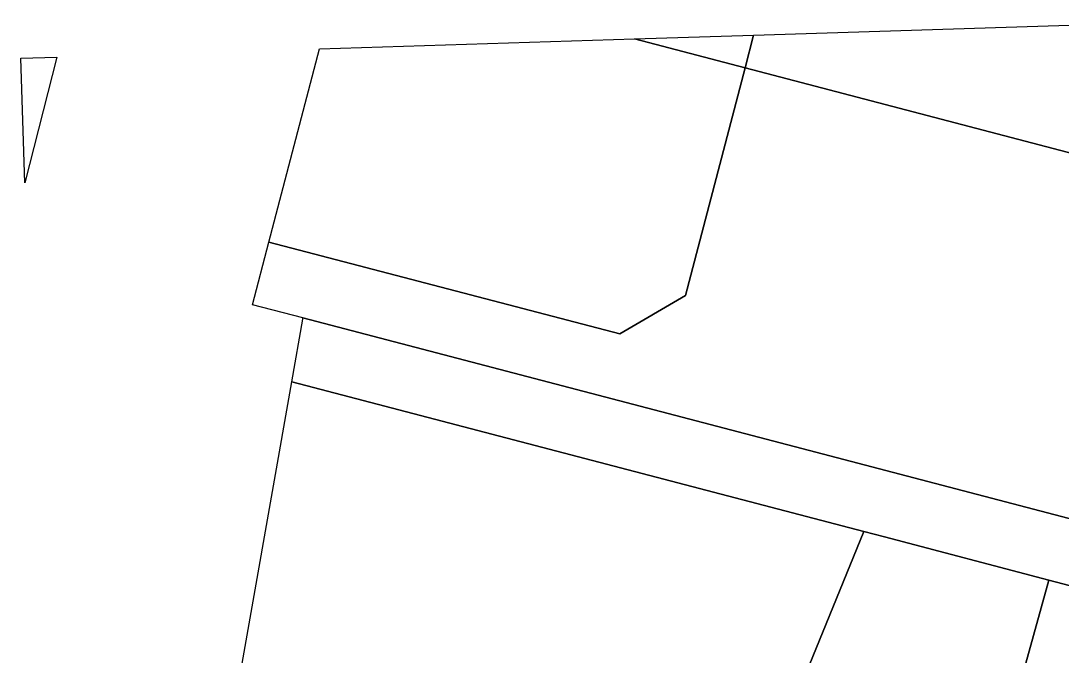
# Model space of a CAD drawing. Header units: metres. Extents: x 1404710 to 1404891, y 4916915 to 4917022.
# Drawn here: x 1404710 to 1404768.9, y 4916984.3 to 4917020.2 of the extents above; entities that cross this region are included whole.
import ezdxf

# ---------------------------------------------------------------- set-up
doc = ezdxf.new("R2010")
doc.units = ezdxf.units.M
doc.header["$MEASUREMENT"] = 0
doc.layers.add('nz_property_titles', color=7, linetype='Continuous', true_color=0x003399)

msp = doc.modelspace()

# ---------------------------------------------------------------- linework, layer by layer
at = {"layer": 'nz_property_titles', "color": 2}
for points in [[(1404774.74718, 4917011.33057), (1404750.96594, 4917017.55173), (1404751.44953, 4917019.4008), (1404777.06802, 4917020.20871), (1404774.74718, 4917011.33057)], [(1404724.0135, 4917007.69164), (1404726.8729, 4917018.62566), (1404744.71211, 4917019.18832), (1404750.96594, 4917017.55173), (1404747.59659, 4917004.67465), (1404743.87558, 4917002.49617), (1404724.0135, 4917007.69164)], [(1404744.71211, 4917019.18832), (1404751.44953, 4917019.4008), (1404750.96594, 4917017.55173), (1404744.71211, 4917019.18832)], [(1404710.18753, 4917011.05227), (1404709.96545, 4917018.09234), (1404711.99588, 4917018.15639), (1404710.18753, 4917011.05227)], [(1404750.96594, 4917017.55173), (1404774.74718, 4917011.33057), (1404774.64838, 4917010.93266), (1404769.68185, 4916991.96087), (1404725.93684, 4917003.40207), (1404723.08554, 4917004.14993), (1404724.0135, 4917007.69164), (1404743.87558, 4917002.49617), (1404747.59659, 4917004.67465), (1404750.96594, 4917017.55173)], [(1404769.68185, 4916991.96087), (1404791.27624, 4916986.31202), (1404818.17098, 4916979.2751), (1404820.64613, 4916978.63025), (1404820.11539, 4916976.69698), (1404819.71818, 4916975.08671), (1404810.45259, 4916939.66281), (1404830.06649, 4916934.53095), (1404830.4242, 4916923.18463), (1404804.61344, 4916922.37086), (1404806.67386, 4916930.24081), (1404805.42724, 4916930.56295), (1404817.24532, 4916975.7409), (1404788.06228, 4916983.36922), (1404768.16239, 4916988.57661), (1404758.85787, 4916991.01528), (1404757.69478, 4916991.31594), (1404725.31282, 4916999.7884), (1404725.92584, 4917003.34055), (1404725.93684, 4917003.40207), (1404769.68185, 4916991.96087)], [(1404748.61138, 4916969.09109), (1404720.76072, 4916974.00494), (1404725.31282, 4916999.7884), (1404757.69478, 4916991.31594), (1404748.61138, 4916969.09109)], [(1404758.85787, 4916991.01528), (1404768.16239, 4916988.57661), (1404763.73526, 4916972.5782), (1404761.67073, 4916948.29674), (1404751.97863, 4916950.83439), (1404748.61138, 4916969.09109), (1404757.69478, 4916991.31594), (1404758.85787, 4916991.01528)], [(1404788.06228, 4916983.36922), (1404778.55125, 4916947.0293), (1404774.82892, 4916944.85265), (1404761.67073, 4916948.29674), (1404763.73526, 4916972.5782), (1404768.16239, 4916988.57661), (1404788.06228, 4916983.36922)]]:
    msp.add_lwpolyline(points, close=True, dxfattribs=at)

doc.saveas('drawing.dxf')
